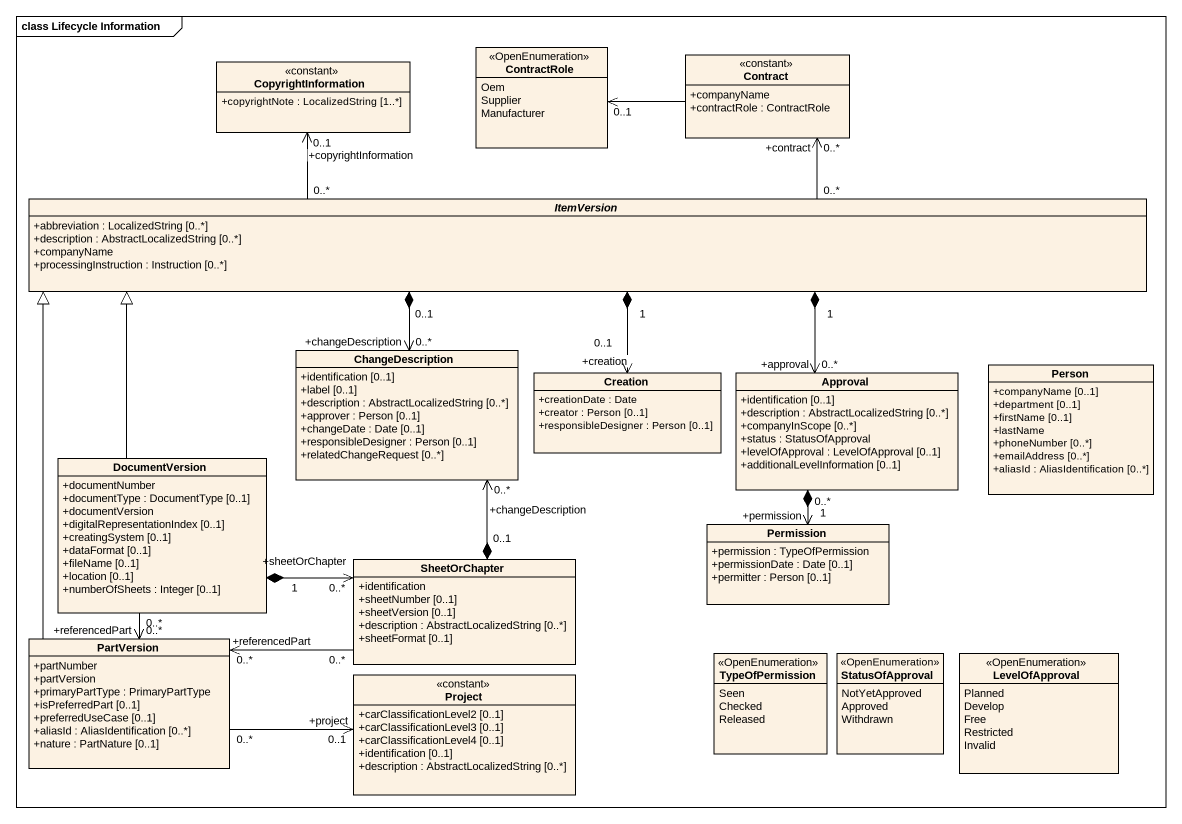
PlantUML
@startuml
mainframe class Lifecycle Information
hide circle
hide empty members
skinparam classAttributeIconSize 0
class CopyrightInformation <<constant>> {
  +copyrightNote : LocalizedString [1..*]
}
enum ContractRole <<OpenEnumeration>> {
  Oem
  Supplier
  Manufacturer
}
class Contract <<constant>> {
  +companyName
  +contractRole : ContractRole
}
abstract class ItemVersion {
  +abbreviation : LocalizedString [0..*]
  +description : AbstractLocalizedString [0..*]
  +companyName
  +processingInstruction : Instruction [0..*]
}
class ChangeDescription {
  +identification [0..1]
  +label [0..1]
  +description : AbstractLocalizedString [0..*]
  +approver : Person [0..1]
  +changeDate : Date [0..1]
  +responsibleDesigner : Person [0..1]
  +relatedChangeRequest [0..*]
}
class Creation {
  +creationDate : Date
  +creator : Person [0..1]
  +responsibleDesigner : Person [0..1]
}
class Approval {
  +identification [0..1]
  +description : AbstractLocalizedString [0..*]
  +companyInScope [0..*]
  +status : StatusOfApproval
  +levelOfApproval : LevelOfApproval [0..1]
  +additionalLevelInformation [0..1]
}
class "Person" as Person_ {
  +companyName [0..1]
  +department [0..1]
  +firstName [0..1]
  +lastName
  +phoneNumber [0..*]
  +emailAddress [0..*]
  +aliasId : AliasIdentification [0..*]
}
class DocumentVersion {
  +documentNumber
  +documentType : DocumentType [0..1]
  +documentVersion
  +digitalRepresentationIndex [0..1]
  +creatingSystem [0..1]
  +dataFormat [0..1]
  +fileName [0..1]
  +location [0..1]
  +numberOfSheets : Integer [0..1]
}
class Permission {
  +permission : TypeOfPermission
  +permissionDate : Date [0..1]
  +permitter : Person [0..1]
}
class SheetOrChapter {
  +identification
  +sheetNumber [0..1]
  +sheetVersion [0..1]
  +description : AbstractLocalizedString [0..*]
  +sheetFormat [0..1]
}
class PartVersion {
  +partNumber
  +partVersion
  +primaryPartType : PrimaryPartType
  +isPreferredPart [0..1]
  +preferredUseCase [0..1]
  +aliasId : AliasIdentification [0..*]
  +nature : PartNature [0..1]
}
enum TypeOfPermission <<OpenEnumeration>> {
  Seen
  Checked
  Released
}
enum StatusOfApproval <<OpenEnumeration>> {
  NotYetApproved
  Approved
  Withdrawn
}
enum LevelOfApproval <<OpenEnumeration>> {
  Planned
  Develop
  Free
  Restricted
  Invalid
}
class Project <<constant>> {
  +carClassificationLevel2 [0..1]
  +carClassificationLevel3 [0..1]
  +carClassificationLevel4 [0..1]
  +identification [0..1]
  +description : AbstractLocalizedString [0..*]
}
CopyrightInformation "0..1\n+copyrightInformation" <-right- "0..*" ItemVersion
Contract -left-> "0..1" ContractRole
ItemVersion "0..*" -up-> "+contract\n0..*" Contract
ItemVersion "0..1" *--> "+changeDescription\n0..*" ChangeDescription
ItemVersion "1" *--> "+creation\n0..1" Creation
ItemVersion "1" *--> "+approval\n0..*" Approval
Approval "1" *--> "+permission\n0..*" Permission
DocumentVersion -up-|> ItemVersion
DocumentVersion "1" *-right-> "+sheetOrChapter\n0..*" SheetOrChapter
DocumentVersion "0..*" --> "+referencedPart\n0..*" PartVersion
SheetOrChapter "0..1" *-up-> "0..*\n+changeDescription" ChangeDescription
SheetOrChapter "0..*" -left-> "+referencedPart\n0..*" PartVersion
PartVersion -up-|> ItemVersion
PartVersion "0..*" -right-> "+project\n0..1" Project
@enduml
